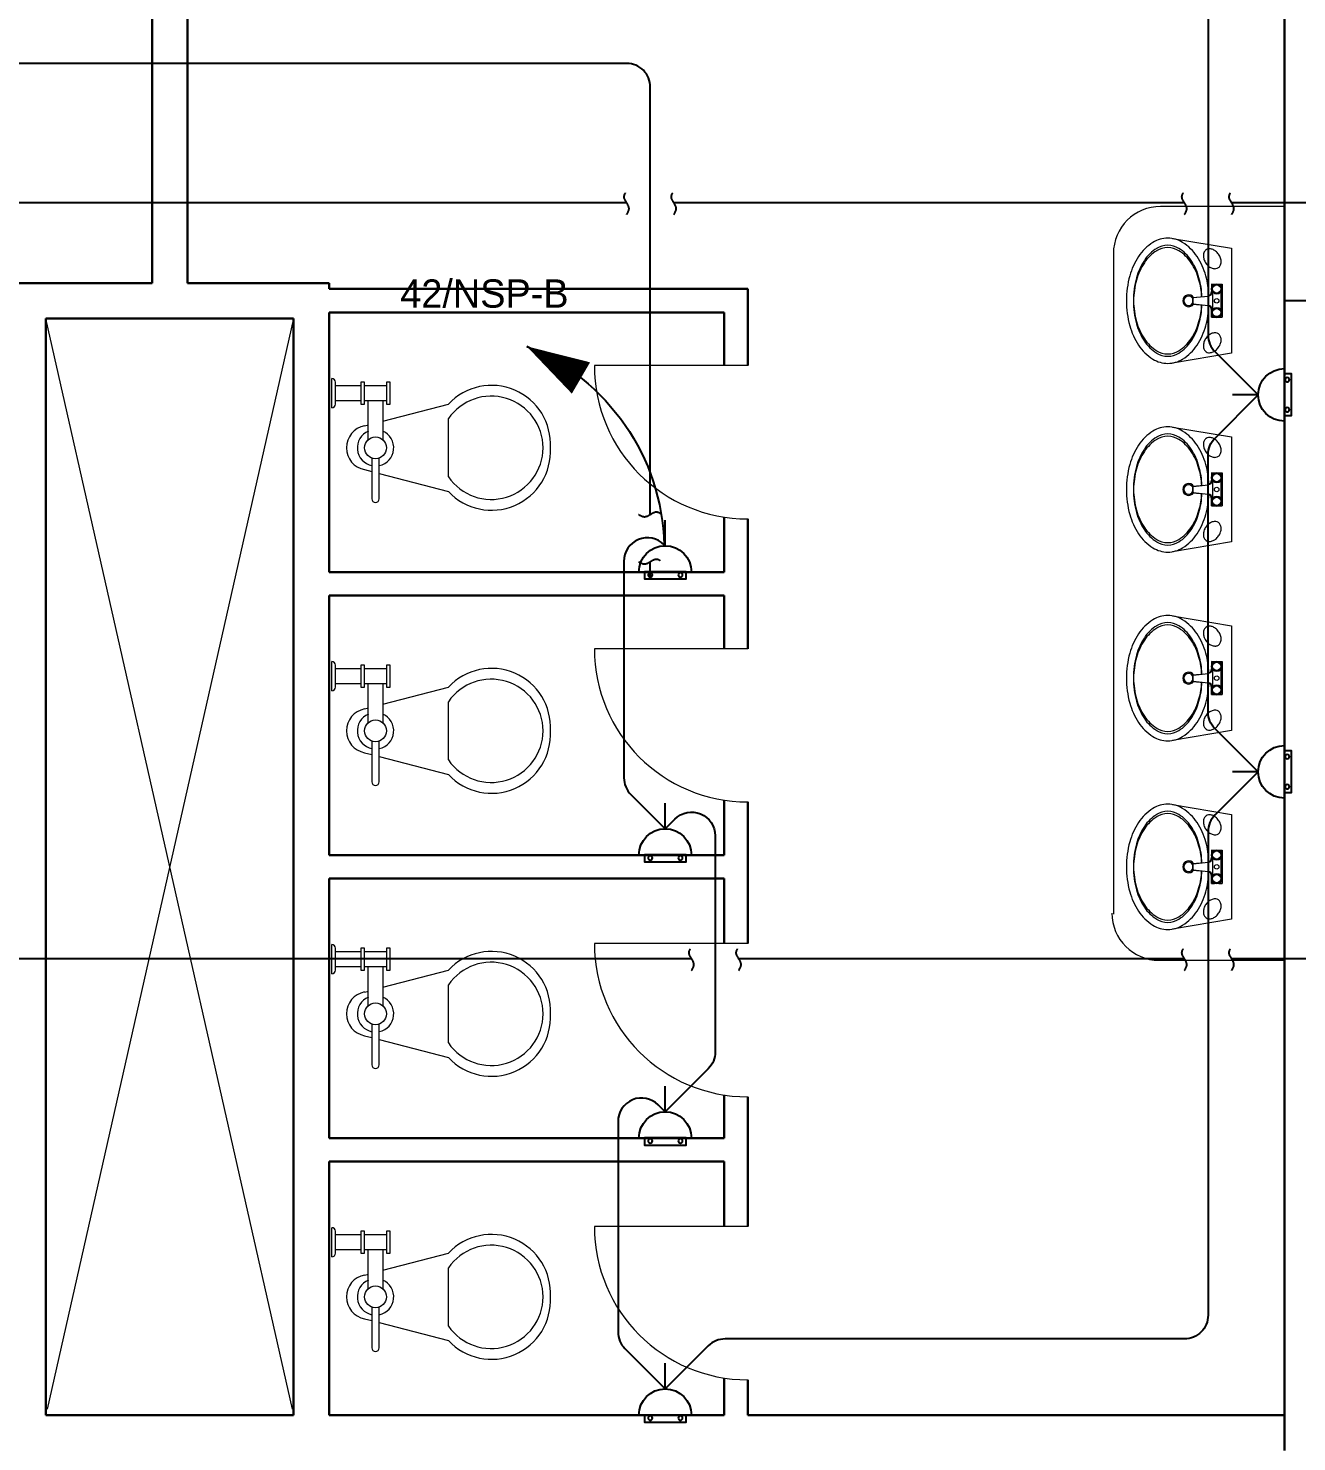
# Model space of a CAD drawing. Extents: x -1451 to 148, y -12854 to 856.
# Drawn here: x 79.2 to 84.58, y 367.76 to 373.76 of the extents above; entities that cross this region are included whole.
import ezdxf
from ezdxf.enums import TextEntityAlignment as Align

# ---------------------------------------------------------------- set-up
doc = ezdxf.new("R2010")
doc.units = 0
doc.header["$LTSCALE"] = 0.15
doc.linetypes.add('HIDDEN', pattern=[0.375, 0.25, -0.125])
doc.layers.get('0').update_dxf_attribs({"color": 252})
for name, color, linetype in [('0 BDH', 252, 'Continuous'), ('0 NORMAL WIRING', 252, 'Continuous'), ('0 sockets', 252, 'Continuous'), ('0 WIRING 3', 4, 'Continuous'), ('AUTOINCR', 7, 'Continuous'), ('E-SOCK', 2, 'Continuous'), ('TEXT', 3, 'Continuous'), ('WIRING', 4, 'Continuous')]:
    doc.layers.add(name, color=color, linetype=linetype)
for name, color, linetype, lineweight in [('anal', 252, 'Continuous', 20), ('DOOR', 252, 'Continuous', 20), ('FIXT', 252, 'Continuous', 9), ('sofa', 252, 'Continuous', 9), ('wall', 252, 'Continuous', 30), ('WC', 252, 'Continuous', 9)]:
    doc.layers.add(name, color=color, linetype=linetype, lineweight=lineweight)

# ---------------------------------------------------------------- blocks, each defined once
blk = doc.blocks.new('ARCH')
at = {"layer": 'anal'}
for p, q in [((84.525, 373), (84, 373)), ((83.8, 372.8), (83.8, 370)), ((83.9938, 369.8036), (84.525, 369.8036))]:
    blk.add_line(p, q, dxfattribs=at)
for centre, start, end in [((84, 372.8), 90, 180), ((83.9938, 370.0036), 180, 270)]:
    blk.add_arc(centre, 0.2, start, end, dxfattribs=at)
at = {"layer": 'DOOR'}
for p, q in [((82.25, 372.325), (81.6, 372.325)), ((82.25, 371.125), (81.6, 371.125)), ((82.25, 369.875), (81.6, 369.875)), ((82.25, 368.675), (81.6, 368.675))]:
    blk.add_line(p, q, dxfattribs=at)
for centre in [(82.25, 372.325), (82.25, 371.125), (82.25, 369.875), (82.25, 368.675)]:
    blk.add_arc(centre, 0.65, 180, 270, dxfattribs=at)
at = {"layer": 'FIXT'}
for p, q in [((84.0499, 372.8639), (84.3, 372.8225)), ((84.3, 372.8225), (84.3, 372.3775)), ((84.2155, 372.67), (84.2155, 372.6391)), ((84.2155, 372.67), (84.2288, 372.67)), ((84.22, 372.669), (84.2155, 372.67)), ((84.22, 372.669), (84.2269, 372.669)), ((84.22, 372.669), (84.22, 372.6626)), ((84.2472, 372.67), (84.2605, 372.67)), ((84.2491, 372.669), (84.256, 372.669)), ((84.256, 372.669), (84.2605, 372.67)), ((84.256, 372.669), (84.256, 372.6626)), ((84.2605, 372.67), (84.2605, 372.53)), ((84.1365, 372.614), (84.184, 372.6181)), ((84.1379, 372.6132), (84.1365, 372.614)), ((84.1379, 372.5867), (84.1365, 372.586)), ((84.1365, 372.586), (84.184, 372.5819)), ((84.1379, 372.6132), (84.2021, 372.62)), ((84.1379, 372.5867), (84.2021, 372.58)), ((84.22, 372.6374), (84.22, 372.5626)), ((84.256, 372.6374), (84.256, 372.5626)), ((84.2155, 372.53), (84.2155, 372.5609)), ((84.22, 372.531), (84.2155, 372.53)), ((84.2155, 372.53), (84.2288, 372.53)), ((84.22, 372.531), (84.22, 372.5374)), ((84.22, 372.531), (84.2269, 372.531)), ((84.2472, 372.53), (84.2605, 372.53)), ((84.2491, 372.531), (84.256, 372.531)), ((84.256, 372.531), (84.256, 372.5374)), ((84.256, 372.531), (84.2605, 372.53)), ((84.3, 372.3775), (84.0499, 372.3361)), ((84.0499, 372.0639), (84.3, 372.0225)), ((84.3, 372.0225), (84.3, 371.5775)), ((84.2155, 371.87), (84.2155, 371.8391)), ((84.2155, 371.87), (84.2288, 371.87)), ((84.22, 371.869), (84.2155, 371.87)), ((84.22, 371.869), (84.2269, 371.869)), ((84.22, 371.869), (84.22, 371.8626)), ((84.2472, 371.87), (84.2605, 371.87)), ((84.2491, 371.869), (84.256, 371.869)), ((84.256, 371.869), (84.2605, 371.87)), ((84.256, 371.869), (84.256, 371.8626)), ((84.2605, 371.87), (84.2605, 371.73)), ((84.1365, 371.814), (84.184, 371.8181)), ((84.1379, 371.8132), (84.1365, 371.814)), ((84.1379, 371.8132), (84.2021, 371.82)), ((84.22, 371.8374), (84.22, 371.7626)), ((84.256, 371.8374), (84.256, 371.7626)), ((84.1379, 371.7867), (84.1365, 371.786)), ((84.1365, 371.786), (84.184, 371.7819)), ((84.1379, 371.7867), (84.2021, 371.78)), ((84.2155, 371.73), (84.2155, 371.7609)), ((84.22, 371.731), (84.2155, 371.73)), ((84.2155, 371.73), (84.2288, 371.73)), ((84.22, 371.731), (84.22, 371.7374)), ((84.22, 371.731), (84.2269, 371.731)), ((84.2472, 371.73), (84.2605, 371.73)), ((84.2491, 371.731), (84.256, 371.731)), ((84.256, 371.731), (84.256, 371.7374)), ((84.256, 371.731), (84.2605, 371.73)), ((84.3, 371.5775), (84.0499, 371.5361)), ((84.0499, 371.2639), (84.3, 371.2225)), ((84.3, 371.2225), (84.3, 370.7775)), ((84.2155, 371.07), (84.2155, 371.0391)), ((84.2155, 371.07), (84.2288, 371.07)), ((84.22, 371.069), (84.2155, 371.07)), ((84.22, 371.069), (84.2269, 371.069)), ((84.22, 371.069), (84.22, 371.0626)), ((84.22, 371.0374), (84.22, 370.9626)), ((84.2472, 371.07), (84.2605, 371.07)), ((84.2491, 371.069), (84.256, 371.069)), ((84.256, 371.069), (84.2605, 371.07)), ((84.256, 371.069), (84.256, 371.0626)), ((84.256, 371.0374), (84.256, 370.9626)), ((84.2605, 371.07), (84.2605, 370.93)), ((84.1365, 371.014), (84.184, 371.0181)), ((84.1379, 371.0132), (84.1365, 371.014)), ((84.1379, 370.9867), (84.1365, 370.986)), ((84.1365, 370.986), (84.184, 370.9819)), ((84.1379, 371.0132), (84.2021, 371.02)), ((84.1379, 370.9867), (84.2021, 370.98)), ((84.2155, 370.93), (84.2155, 370.9609)), ((84.22, 370.931), (84.2155, 370.93)), ((84.2155, 370.93), (84.2288, 370.93)), ((84.22, 370.931), (84.22, 370.9374)), ((84.22, 370.931), (84.2269, 370.931)), ((84.2472, 370.93), (84.2605, 370.93)), ((84.2491, 370.931), (84.256, 370.931)), ((84.256, 370.931), (84.256, 370.9374)), ((84.256, 370.931), (84.2605, 370.93)), ((84.3, 370.7775), (84.0499, 370.7361)), ((84.0499, 370.4639), (84.3, 370.4225)), ((84.3, 370.4225), (84.3, 369.9775)), ((84.2155, 370.27), (84.2155, 370.2391)), ((84.2155, 370.27), (84.2288, 370.27)), ((84.22, 370.269), (84.2155, 370.27)), ((84.22, 370.269), (84.2269, 370.269)), ((84.22, 370.269), (84.22, 370.2626)), ((84.2472, 370.27), (84.2605, 370.27)), ((84.2491, 370.269), (84.256, 370.269)), ((84.256, 370.269), (84.2605, 370.27)), ((84.256, 370.269), (84.256, 370.2626)), ((84.2605, 370.27), (84.2605, 370.13)), ((84.1365, 370.214), (84.184, 370.2181)), ((84.1379, 370.2132), (84.1365, 370.214)), ((84.1379, 370.1867), (84.1365, 370.186)), ((84.1365, 370.186), (84.184, 370.1819)), ((84.1379, 370.2132), (84.2021, 370.22)), ((84.1379, 370.1867), (84.2021, 370.18)), ((84.22, 370.2374), (84.22, 370.1626)), ((84.256, 370.2374), (84.256, 370.1626)), ((84.2155, 370.13), (84.2155, 370.1609)), ((84.22, 370.131), (84.2155, 370.13)), ((84.2155, 370.13), (84.2288, 370.13)), ((84.22, 370.131), (84.22, 370.1374)), ((84.22, 370.131), (84.2269, 370.131)), ((84.2472, 370.13), (84.2605, 370.13)), ((84.2491, 370.131), (84.256, 370.131)), ((84.256, 370.131), (84.256, 370.1374)), ((84.256, 370.131), (84.2605, 370.13)), ((84.3, 369.9775), (84.0499, 369.9361))]:
    blk.add_line(p, q, dxfattribs=at)
for centre, radius in [((84.238, 372.65), 0.022), ((84.238, 372.65), 0.0173), ((84.238, 372.6), 0.0095), ((84.238, 372.55), 0.022), ((84.238, 372.55), 0.0173), ((84.238, 371.85), 0.022), ((84.238, 371.85), 0.0173), ((84.238, 371.8), 0.0095), ((84.238, 371.75), 0.022), ((84.238, 371.75), 0.0173), ((84.238, 371.05), 0.022), ((84.238, 371.05), 0.0173), ((84.238, 370.95), 0.022), ((84.238, 370.95), 0.0173), ((84.238, 371), 0.0095), ((84.238, 370.25), 0.022), ((84.238, 370.25), 0.0173), ((84.238, 370.2), 0.0095), ((84.238, 370.15), 0.022), ((84.238, 370.15), 0.0173)]:
    blk.add_circle(centre, radius, dxfattribs=at)
for centre, radius, start, end in [((84.0746, 372.6766), 0.2016, 122.07252, 146.53462), ((84.0746, 372.6766), 0.1716, 122.07252, 146.53462), ((84.0305, 372.7469), 0.1186, 90, 122.07252), ((84.0305, 372.7469), 0.0886, 90, 122.07252), ((84.0305, 372.7369), 0.0886, 90, 122.07252), ((84.0305, 372.7469), 0.1186, 57.92748, 90), ((84.0305, 372.7469), 0.0886, 57.92748, 90), ((84.0305, 372.7369), 0.0886, 57.92748, 90), ((83.9864, 372.6766), 0.1716, 33.46538, 57.92748), ((83.9864, 372.6766), 0.2016, 33.46538, 57.92748), ((84.2064, 372.7965), 0.0237, 95.92952, 125), ((84.2076, 372.7842), 0.036, 71.68972, 95.92952), ((84.1446, 372.6303), 0.2855, 146.53462, 164.68757), ((84.1446, 372.6303), 0.2555, 146.53462, 164.68757), ((84.1446, 372.6203), 0.2555, 146.53462, 164.68757), ((84.0746, 372.6666), 0.1716, 122.07252, 146.53462), ((83.9864, 372.6666), 0.1716, 33.46538, 57.92748), ((83.9164, 372.6303), 0.2555, 15.31243, 33.46538), ((83.9164, 372.6203), 0.2555, 15.31243, 33.46538), ((83.9164, 372.6303), 0.2855, 15.31243, 33.46538), ((84.2174, 372.7911), 0.036, 154.07048, 178.31028), ((84.2292, 372.7908), 0.0477, 178.31028, 197.84822), ((84.2439, 372.7955), 0.0632, 197.84822, 215), ((84.2064, 372.7965), 0.0237, 125, 154.07048), ((84.2439, 372.7955), 0.0632, 215, 232.15178), ((84.2039, 372.7731), 0.0477, 52.15178, 71.68972), ((84.1944, 372.7608), 0.0632, 35, 52.15178), ((84.1944, 372.7608), 0.0632, 17.84822, 35), ((84.2209, 372.7653), 0.036, 334.07048, 358.31028), ((84.2092, 372.7656), 0.0477, 358.31028, 17.84822), ((84.2553, 372.6), 0.4003, 164.68757, 180), ((83.8057, 372.6), 0.4003, 3.1171, 15.31243), ((84.2344, 372.7832), 0.0477, 232.15178, 251.68972), ((84.2307, 372.7721), 0.036, 251.68972, 275.92952), ((84.232, 372.7599), 0.0237, 275.92952, 305), ((84.232, 372.7599), 0.0237, 305, 334.07048), ((84.2553, 372.6), 0.3703, 164.68757, 180), ((84.2553, 372.59), 0.3703, 164.68757, 178.45237), ((83.8057, 372.6), 0.3703, 2.68673, 15.31243), ((83.8057, 372.59), 0.3703, 4.22904, 15.31243), ((84.2093, 372.65), 0.0115, 315.8561, 44.1439), ((84.238, 372.6787), 0.0115, 225.8561, 314.1439), ((84.2667, 372.65), 0.0115, 135.8561, 224.1439), ((84.2553, 372.6), 0.4003, 180, 195.31243), ((84.2553, 372.6), 0.3703, 180, 195.31243), ((84.2553, 372.61), 0.3703, 181.54763, 195.31243), ((84.119, 372.6), 0.025, 31.88267, 328.11733), ((84.119, 372.6), 0.02, 90, 270), ((84.119, 372.6), 0.02, 31.49929, 90), ((84.119, 372.6), 0.02, 270, 328.50071), ((84.2345, 372.6), 0.099, 171.872, 188.128), ((84.2348, 372.6), 0.0978, 172.2121, 187.7879), ((83.8057, 372.61), 0.3703, 344.68757, 355.77096), ((83.8057, 372.6), 0.3703, 344.68757, 357.31327), ((84.1955, 372.6391), 0.02, 285.06132, 0), ((84.1955, 372.5609), 0.02, 0, 74.93868), ((84.2, 372.6399), 0.02, 275.97774, 353.34733), ((84.2, 372.5601), 0.02, 6.65267, 84.02226), ((84.238, 372.6213), 0.0115, 45.8561, 134.1439), ((83.8057, 372.6), 0.4003, 344.68757, 356.8829), ((84.2093, 372.55), 0.0115, 315.8561, 44.1439), ((84.238, 372.5787), 0.0115, 225.8561, 314.1439), ((84.238, 372.5213), 0.0115, 45.8561, 134.1439), ((84.2667, 372.55), 0.0115, 135.8561, 224.1439), ((84.1446, 372.5697), 0.2855, 195.31243, 213.46538), ((84.1446, 372.5797), 0.2555, 195.31243, 213.46538), ((84.1446, 372.5697), 0.2555, 195.31243, 213.46538), ((83.9164, 372.5797), 0.2555, 326.53462, 344.68757), ((83.9164, 372.5697), 0.2555, 326.53462, 344.68757), ((83.9164, 372.5697), 0.2855, 326.53462, 344.68757), ((84.2344, 372.4168), 0.0477, 108.31028, 127.84822), ((84.2307, 372.4279), 0.036, 84.07048, 108.31028), ((84.232, 372.4401), 0.0237, 55, 84.07048), ((84.0746, 372.5234), 0.2016, 213.46538, 237.92748), ((84.0746, 372.5334), 0.1716, 213.46538, 237.92748), ((84.0746, 372.5234), 0.1716, 213.46538, 237.92748), ((83.9864, 372.5334), 0.1716, 302.07252, 326.53462), ((83.9864, 372.5234), 0.1716, 302.07252, 326.53462), ((83.9864, 372.5234), 0.2016, 302.07252, 326.53462), ((84.2292, 372.4092), 0.0477, 162.15178, 181.68972), ((84.2174, 372.4089), 0.036, 181.68972, 205.92952), ((84.2439, 372.4045), 0.0632, 145, 162.15178), ((84.2439, 372.4045), 0.0632, 127.84822, 145), ((84.1944, 372.4392), 0.0632, 307.84822, 325), ((84.232, 372.4401), 0.0237, 25.92952, 55), ((84.1944, 372.4392), 0.0632, 325, 342.15178), ((84.2209, 372.4347), 0.036, 1.68972, 25.92952), ((84.2092, 372.4344), 0.0477, 342.15178, 1.68972), ((84.0305, 372.4531), 0.1186, 237.92748, 270), ((84.0305, 372.4631), 0.0886, 237.92748, 270), ((84.0305, 372.4531), 0.0886, 237.92748, 270), ((84.0305, 372.4631), 0.0886, 270, 302.07252), ((84.0305, 372.4531), 0.0886, 270, 302.07252), ((84.0305, 372.4531), 0.1186, 270, 302.07252), ((84.2064, 372.4035), 0.0237, 205.92952, 235), ((84.2064, 372.4035), 0.0237, 235, 264.07048), ((84.2076, 372.4158), 0.036, 264.07048, 288.31028), ((84.2039, 372.4269), 0.0477, 288.31028, 307.84822), ((84.0746, 371.8766), 0.2016, 122.07252, 146.53462), ((84.0305, 371.9469), 0.1186, 90, 122.07252), ((84.0305, 371.9469), 0.1186, 57.92748, 90), ((83.9864, 371.8766), 0.2016, 33.46538, 57.92748), ((84.1446, 371.8303), 0.2855, 146.53462, 164.68757), ((84.0746, 371.8766), 0.1716, 122.07252, 146.53462), ((84.0746, 371.8666), 0.1716, 122.07252, 146.53462), ((84.0305, 371.9469), 0.0886, 90, 122.07252), ((84.0305, 371.9369), 0.0886, 90, 122.07252), ((84.0305, 371.9469), 0.0886, 57.92748, 90), ((84.0305, 371.9369), 0.0886, 57.92748, 90), ((83.9864, 371.8766), 0.1716, 33.46538, 57.92748), ((83.9864, 371.8666), 0.1716, 33.46538, 57.92748), ((83.9164, 371.8303), 0.2855, 15.31243, 33.46538), ((84.2174, 371.9911), 0.036, 154.07048, 178.31028), ((84.2292, 371.9908), 0.0477, 178.31028, 197.84822), ((84.2064, 371.9965), 0.0237, 125, 154.07048), ((84.2064, 371.9965), 0.0237, 95.92952, 125), ((84.2076, 371.9842), 0.036, 71.68972, 95.92952), ((84.2039, 371.9731), 0.0477, 52.15178, 71.68972), ((84.1944, 371.9608), 0.0632, 35, 52.15178), ((84.1944, 371.9608), 0.0632, 17.84822, 35), ((84.2092, 371.9656), 0.0477, 358.31028, 17.84822), ((84.1446, 371.8303), 0.2555, 146.53462, 164.68757), ((84.1446, 371.8203), 0.2555, 146.53462, 164.68757), ((83.9164, 371.8303), 0.2555, 15.31243, 33.46538), ((83.9164, 371.8203), 0.2555, 15.31243, 33.46538), ((84.2439, 371.9955), 0.0632, 197.84822, 215), ((84.2439, 371.9955), 0.0632, 215, 232.15178), ((84.2344, 371.9832), 0.0477, 232.15178, 251.68972), ((84.2307, 371.9721), 0.036, 251.68972, 275.92952), ((84.232, 371.9599), 0.0237, 275.92952, 305), ((84.232, 371.9599), 0.0237, 305, 334.07048), ((84.2209, 371.9653), 0.036, 334.07048, 358.31028), ((84.2553, 371.8), 0.4003, 164.68757, 180), ((84.2553, 371.8), 0.3703, 164.68757, 180), ((84.2553, 371.79), 0.3703, 164.68757, 178.45237), ((83.8057, 371.8), 0.3703, 2.68673, 15.31243), ((83.8057, 371.79), 0.3703, 4.22904, 15.31243), ((83.8057, 371.8), 0.4003, 3.1171, 15.31243), ((84.238, 371.8787), 0.0115, 225.8561, 314.1439), ((84.119, 371.8), 0.025, 31.88267, 328.11733), ((84.119, 371.8), 0.02, 90, 270), ((84.119, 371.8), 0.02, 31.49929, 90), ((84.2345, 371.8), 0.099, 171.872, 188.128), ((84.2348, 371.8), 0.0978, 172.2121, 187.7879), ((84.1955, 371.8391), 0.02, 285.06132, 0), ((84.2, 371.8399), 0.02, 275.97774, 353.34733), ((84.2093, 371.85), 0.0115, 315.8561, 44.1439), ((84.238, 371.8213), 0.0115, 45.8561, 134.1439), ((84.2667, 371.85), 0.0115, 135.8561, 224.1439), ((84.2553, 371.8), 0.4003, 180, 195.31243), ((84.2553, 371.8), 0.3703, 180, 195.31243), ((84.2553, 371.81), 0.3703, 181.54763, 195.31243), ((84.119, 371.8), 0.02, 270, 328.50071), ((83.8057, 371.81), 0.3703, 344.68757, 355.77096), ((83.8057, 371.8), 0.3703, 344.68757, 357.31327), ((83.8057, 371.8), 0.4003, 344.68757, 356.8829), ((84.1955, 371.7609), 0.02, 0, 74.93868), ((84.2, 371.7601), 0.02, 6.65267, 84.02226), ((84.2093, 371.75), 0.0115, 315.8561, 44.1439), ((84.238, 371.7787), 0.0115, 225.8561, 314.1439), ((84.2667, 371.75), 0.0115, 135.8561, 224.1439), ((84.1446, 371.7697), 0.2855, 195.31243, 213.46538), ((84.1446, 371.7797), 0.2555, 195.31243, 213.46538), ((84.1446, 371.7697), 0.2555, 195.31243, 213.46538), ((83.9164, 371.7797), 0.2555, 326.53462, 344.68757), ((83.9164, 371.7697), 0.2555, 326.53462, 344.68757), ((83.9164, 371.7697), 0.2855, 326.53462, 344.68757), ((84.238, 371.7213), 0.0115, 45.8561, 134.1439), ((84.0746, 371.7334), 0.1716, 213.46538, 237.92748), ((84.0746, 371.7234), 0.1716, 213.46538, 237.92748), ((83.9864, 371.7334), 0.1716, 302.07252, 326.53462), ((83.9864, 371.7234), 0.1716, 302.07252, 326.53462), ((84.2292, 371.6092), 0.0477, 162.15178, 181.68972), ((84.2439, 371.6045), 0.0632, 145, 162.15178), ((84.2439, 371.6045), 0.0632, 127.84822, 145), ((84.2344, 371.6168), 0.0477, 108.31028, 127.84822), ((84.2307, 371.6279), 0.036, 84.07048, 108.31028), ((84.232, 371.6401), 0.0237, 55, 84.07048), ((84.232, 371.6401), 0.0237, 25.92952, 55), ((84.2209, 371.6347), 0.036, 1.68972, 25.92952), ((84.2092, 371.6344), 0.0477, 342.15178, 1.68972), ((84.0746, 371.7234), 0.2016, 213.46538, 237.92748), ((84.0305, 371.6631), 0.0886, 237.92748, 270), ((84.0305, 371.6531), 0.0886, 237.92748, 270), ((84.0305, 371.6631), 0.0886, 270, 302.07252), ((84.0305, 371.6531), 0.0886, 270, 302.07252), ((83.9864, 371.7234), 0.2016, 302.07252, 326.53462), ((84.2174, 371.6089), 0.036, 181.68972, 205.92952), ((84.2064, 371.6035), 0.0237, 205.92952, 235), ((84.2064, 371.6035), 0.0237, 235, 264.07048), ((84.2076, 371.6158), 0.036, 264.07048, 288.31028), ((84.2039, 371.6269), 0.0477, 288.31028, 307.84822), ((84.1944, 371.6392), 0.0632, 307.84822, 325), ((84.1944, 371.6392), 0.0632, 325, 342.15178), ((84.0305, 371.6531), 0.1186, 237.92748, 270), ((84.0305, 371.6531), 0.1186, 270, 302.07252), ((84.0305, 371.1469), 0.1186, 90, 122.07252), ((84.0305, 371.1469), 0.1186, 57.92748, 90), ((84.0746, 371.0766), 0.2016, 122.07252, 146.53462), ((84.0746, 371.0766), 0.1716, 122.07252, 146.53462), ((84.0746, 371.0666), 0.1716, 122.07252, 146.53462), ((84.0305, 371.1469), 0.0886, 90, 122.07252), ((84.0305, 371.1369), 0.0886, 90, 122.07252), ((84.0305, 371.1469), 0.0886, 57.92748, 90), ((84.0305, 371.1369), 0.0886, 57.92748, 90), ((83.9864, 371.0766), 0.1716, 33.46538, 57.92748), ((83.9864, 371.0666), 0.1716, 33.46538, 57.92748), ((83.9864, 371.0766), 0.2016, 33.46538, 57.92748), ((84.2174, 371.1911), 0.036, 154.07048, 178.31028), ((84.2064, 371.1965), 0.0237, 125, 154.07048), ((84.2064, 371.1965), 0.0237, 95.92952, 125), ((84.2076, 371.1842), 0.036, 71.68972, 95.92952), ((84.2039, 371.1731), 0.0477, 52.15178, 71.68972), ((84.1944, 371.1608), 0.0632, 35, 52.15178), ((84.1446, 371.0303), 0.2855, 146.53462, 164.68757), ((84.1446, 371.0303), 0.2555, 146.53462, 164.68757), ((84.1446, 371.0203), 0.2555, 146.53462, 164.68757), ((83.9164, 371.0303), 0.2555, 15.31243, 33.46538), ((83.9164, 371.0203), 0.2555, 15.31243, 33.46538), ((83.9164, 371.0303), 0.2855, 15.31243, 33.46538), ((84.2292, 371.1908), 0.0477, 178.31028, 197.84822), ((84.2439, 371.1955), 0.0632, 197.84822, 215), ((84.2439, 371.1955), 0.0632, 215, 232.15178), ((84.2344, 371.1832), 0.0477, 232.15178, 251.68972), ((84.232, 371.1599), 0.0237, 305, 334.07048), ((84.1944, 371.1608), 0.0632, 17.84822, 35), ((84.2209, 371.1653), 0.036, 334.07048, 358.31028), ((84.2092, 371.1656), 0.0477, 358.31028, 17.84822), ((84.2553, 371), 0.4003, 164.68757, 180), ((84.2553, 371), 0.3703, 164.68757, 180), ((84.2553, 370.99), 0.3703, 164.68757, 178.45237), ((83.8057, 371), 0.3703, 2.68673, 15.31243), ((83.8057, 370.99), 0.3703, 4.22904, 15.31243), ((83.8057, 371), 0.4003, 3.1171, 15.31243), ((84.2307, 371.1721), 0.036, 251.68972, 275.92952), ((84.232, 371.1599), 0.0237, 275.92952, 305), ((84.119, 371), 0.025, 31.88267, 328.11733), ((84.1955, 371.0391), 0.02, 285.06132, 0), ((84.2, 371.0399), 0.02, 275.97774, 353.34733), ((84.2093, 371.05), 0.0115, 315.8561, 44.1439), ((84.238, 371.0787), 0.0115, 225.8561, 314.1439), ((84.238, 371.0213), 0.0115, 45.8561, 134.1439), ((84.2667, 371.05), 0.0115, 135.8561, 224.1439), ((84.2553, 371), 0.4003, 180, 195.31243), ((84.2553, 371), 0.3703, 180, 195.31243), ((84.2553, 371.01), 0.3703, 181.54763, 195.31243), ((84.119, 371), 0.02, 90, 270), ((84.119, 371), 0.02, 31.49929, 90), ((84.119, 371), 0.02, 270, 328.50071), ((84.2345, 371), 0.099, 171.872, 188.128), ((84.2348, 371), 0.0978, 172.2121, 187.7879), ((83.8057, 371.01), 0.3703, 344.68757, 355.77096), ((83.8057, 371), 0.3703, 344.68757, 357.31327), ((83.8057, 371), 0.4003, 344.68757, 356.8829), ((84.1955, 370.9609), 0.02, 0, 74.93868), ((84.2, 370.9601), 0.02, 6.65267, 84.02226), ((84.238, 370.9787), 0.0115, 225.8561, 314.1439), ((84.1446, 370.9797), 0.2555, 195.31243, 213.46538), ((84.1446, 370.9697), 0.2555, 195.31243, 213.46538), ((83.9164, 370.9797), 0.2555, 326.53462, 344.68757), ((83.9164, 370.9697), 0.2555, 326.53462, 344.68757), ((84.2093, 370.95), 0.0115, 315.8561, 44.1439), ((84.238, 370.9213), 0.0115, 45.8561, 134.1439), ((84.2667, 370.95), 0.0115, 135.8561, 224.1439), ((84.1446, 370.9697), 0.2855, 195.31243, 213.46538), ((83.9164, 370.9697), 0.2855, 326.53462, 344.68757), ((84.2439, 370.8045), 0.0632, 127.84822, 145), ((84.2344, 370.8168), 0.0477, 108.31028, 127.84822), ((84.2307, 370.8279), 0.036, 84.07048, 108.31028), ((84.232, 370.8401), 0.0237, 55, 84.07048), ((84.232, 370.8401), 0.0237, 25.92952, 55), ((84.2209, 370.8347), 0.036, 1.68972, 25.92952), ((84.0746, 370.9234), 0.2016, 213.46538, 237.92748), ((84.0746, 370.9334), 0.1716, 213.46538, 237.92748), ((84.0746, 370.9234), 0.1716, 213.46538, 237.92748), ((84.0305, 370.8631), 0.0886, 237.92748, 270), ((84.0305, 370.8631), 0.0886, 270, 302.07252), ((83.9864, 370.9334), 0.1716, 302.07252, 326.53462), ((83.9864, 370.9234), 0.1716, 302.07252, 326.53462), ((83.9864, 370.9234), 0.2016, 302.07252, 326.53462), ((84.2292, 370.8092), 0.0477, 162.15178, 181.68972), ((84.2174, 370.8089), 0.036, 181.68972, 205.92952), ((84.2439, 370.8045), 0.0632, 145, 162.15178), ((84.2064, 370.8035), 0.0237, 205.92952, 235), ((84.2064, 370.8035), 0.0237, 235, 264.07048), ((84.2076, 370.8158), 0.036, 264.07048, 288.31028), ((84.2039, 370.8269), 0.0477, 288.31028, 307.84822), ((84.1944, 370.8392), 0.0632, 307.84822, 325), ((84.1944, 370.8392), 0.0632, 325, 342.15178), ((84.2092, 370.8344), 0.0477, 342.15178, 1.68972), ((84.0305, 370.8531), 0.1186, 237.92748, 270), ((84.0305, 370.8531), 0.0886, 237.92748, 270), ((84.0305, 370.8531), 0.0886, 270, 302.07252), ((84.0305, 370.8531), 0.1186, 270, 302.07252), ((84.0746, 370.2766), 0.2016, 122.07252, 146.53462), ((84.0305, 370.3469), 0.1186, 90, 122.07252), ((84.0305, 370.3469), 0.0886, 90, 122.07252), ((84.0305, 370.3369), 0.0886, 90, 122.07252), ((84.0305, 370.3469), 0.1186, 57.92748, 90), ((84.0305, 370.3469), 0.0886, 57.92748, 90), ((84.0305, 370.3369), 0.0886, 57.92748, 90), ((83.9864, 370.2766), 0.2016, 33.46538, 57.92748), ((84.1446, 370.2303), 0.2855, 146.53462, 164.68757), ((84.1446, 370.2303), 0.2555, 146.53462, 164.68757), ((84.0746, 370.2766), 0.1716, 122.07252, 146.53462), ((84.0746, 370.2666), 0.1716, 122.07252, 146.53462), ((83.9864, 370.2766), 0.1716, 33.46538, 57.92748), ((83.9864, 370.2666), 0.1716, 33.46538, 57.92748), ((83.9164, 370.2303), 0.2555, 15.31243, 33.46538), ((83.9164, 370.2303), 0.2855, 15.31243, 33.46538), ((84.2174, 370.3911), 0.036, 154.07048, 178.31028), ((84.2292, 370.3908), 0.0477, 178.31028, 197.84822), ((84.2439, 370.3955), 0.0632, 197.84822, 215), ((84.2064, 370.3965), 0.0237, 125, 154.07048), ((84.2064, 370.3965), 0.0237, 95.92952, 125), ((84.2076, 370.3842), 0.036, 71.68972, 95.92952), ((84.2039, 370.3731), 0.0477, 52.15178, 71.68972), ((84.1944, 370.3608), 0.0632, 35, 52.15178), ((84.1944, 370.3608), 0.0632, 17.84822, 35), ((84.2209, 370.3653), 0.036, 334.07048, 358.31028), ((84.2092, 370.3656), 0.0477, 358.31028, 17.84822), ((84.2553, 370.2), 0.4003, 164.68757, 180), ((84.1446, 370.2203), 0.2555, 146.53462, 164.68757), ((83.9164, 370.2203), 0.2555, 15.31243, 33.46538), ((83.8057, 370.2), 0.4003, 3.1171, 15.31243), ((84.2439, 370.3955), 0.0632, 215, 232.15178), ((84.2344, 370.3832), 0.0477, 232.15178, 251.68972), ((84.2307, 370.3721), 0.036, 251.68972, 275.92952), ((84.232, 370.3599), 0.0237, 275.92952, 305), ((84.232, 370.3599), 0.0237, 305, 334.07048), ((84.2553, 370.2), 0.3703, 164.68757, 180), ((84.2553, 370.19), 0.3703, 164.68757, 178.45237), ((83.8057, 370.2), 0.3703, 2.68673, 15.31243), ((83.8057, 370.19), 0.3703, 4.22904, 15.31243), ((84.2093, 370.25), 0.0115, 315.8561, 44.1439), ((84.238, 370.2787), 0.0115, 225.8561, 314.1439), ((84.2667, 370.25), 0.0115, 135.8561, 224.1439), ((84.2553, 370.2), 0.4003, 180, 195.31243), ((84.2553, 370.2), 0.3703, 180, 195.31243), ((84.2553, 370.21), 0.3703, 181.54763, 195.31243), ((84.119, 370.2), 0.025, 31.88267, 328.11733), ((84.119, 370.2), 0.02, 90, 270), ((84.119, 370.2), 0.02, 31.49929, 90), ((84.119, 370.2), 0.02, 270, 328.50071), ((84.2345, 370.2), 0.099, 171.872, 188.128), ((84.2348, 370.2), 0.0978, 172.2121, 187.7879), ((83.8057, 370.21), 0.3703, 344.68757, 355.77096), ((83.8057, 370.2), 0.3703, 344.68757, 357.31327), ((84.1955, 370.2391), 0.02, 285.06132, 0), ((84.2, 370.2399), 0.02, 275.97774, 353.34733), ((84.238, 370.2213), 0.0115, 45.8561, 134.1439), ((83.8057, 370.2), 0.4003, 344.68757, 356.8829), ((84.1955, 370.1609), 0.02, 0, 74.93868), ((84.2, 370.1601), 0.02, 6.65267, 84.02226), ((84.2093, 370.15), 0.0115, 315.8561, 44.1439), ((84.238, 370.1787), 0.0115, 225.8561, 314.1439), ((84.238, 370.1213), 0.0115, 45.8561, 134.1439), ((84.2667, 370.15), 0.0115, 135.8561, 224.1439), ((84.1446, 370.1697), 0.2855, 195.31243, 213.46538), ((84.1446, 370.1797), 0.2555, 195.31243, 213.46538), ((84.1446, 370.1697), 0.2555, 195.31243, 213.46538), ((83.9164, 370.1797), 0.2555, 326.53462, 344.68757), ((83.9164, 370.1697), 0.2555, 326.53462, 344.68757), ((83.9164, 370.1697), 0.2855, 326.53462, 344.68757), ((84.2307, 370.0279), 0.036, 84.07048, 108.31028), ((84.232, 370.0401), 0.0237, 55, 84.07048), ((84.0746, 370.1234), 0.2016, 213.46538, 237.92748), ((84.0746, 370.1334), 0.1716, 213.46538, 237.92748), ((84.0746, 370.1234), 0.1716, 213.46538, 237.92748), ((83.9864, 370.1334), 0.1716, 302.07252, 326.53462), ((83.9864, 370.1234), 0.1716, 302.07252, 326.53462), ((83.9864, 370.1234), 0.2016, 302.07252, 326.53462), ((84.2292, 370.0092), 0.0477, 162.15178, 181.68972), ((84.2174, 370.0089), 0.036, 181.68972, 205.92952), ((84.2439, 370.0045), 0.0632, 145, 162.15178), ((84.2439, 370.0045), 0.0632, 127.84822, 145), ((84.2344, 370.0168), 0.0477, 108.31028, 127.84822), ((84.1944, 370.0392), 0.0632, 307.84822, 325), ((84.232, 370.0401), 0.0237, 25.92952, 55), ((84.1944, 370.0392), 0.0632, 325, 342.15178), ((84.2209, 370.0347), 0.036, 1.68972, 25.92952), ((84.2092, 370.0344), 0.0477, 342.15178, 1.68972), ((84.0305, 370.0531), 0.1186, 237.92748, 270), ((84.0305, 370.0631), 0.0886, 237.92748, 270), ((84.0305, 370.0531), 0.0886, 237.92748, 270), ((84.0305, 370.0631), 0.0886, 270, 302.07252), ((84.0305, 370.0531), 0.0886, 270, 302.07252), ((84.0305, 370.0531), 0.1186, 270, 302.07252), ((84.2064, 370.0035), 0.0237, 205.92952, 235), ((84.2064, 370.0035), 0.0237, 235, 264.07048), ((84.2076, 370.0158), 0.036, 264.07048, 288.31028), ((84.2039, 370.0269), 0.0477, 288.31028, 307.84822)]:
    blk.add_arc(centre, radius, start, end, dxfattribs=at)
at = {"layer": 'sofa'}
for p, q in [((80.3194, 367.9), (79.275, 372.525)), ((80.325, 372.525), (79.2806, 367.9))]:
    blk.add_line(p, q, dxfattribs=at)
at = {"layer": 'wall'}
for p, q in [((79.725, 372.675), (79.725, 374.925)), ((79.875, 372.675), (79.875, 374.925)), ((84.525, 374.925), (84.525, 367.875)), ((84.525, 367.725), (84.525, 374.925)), ((79.725, 372.675), (79.125, 372.675)), ((79.875, 372.675), (80.475, 372.675)), ((80.475, 372.675), (80.475, 372.65)), ((80.475, 372.65), (82.25, 372.65)), ((82.25, 372.65), (82.25, 372.325)), ((79.8, 372.525), (79.275, 372.525)), ((79.275, 372.525), (79.275, 367.875)), ((79.8, 372.525), (80.325, 372.525)), ((80.325, 372.525), (80.325, 367.875)), ((80.475, 372.55), (80.475, 371.45)), ((80.475, 372.55), (82.15, 372.55)), ((82.15, 372.55), (82.15, 372.325)), ((82.15, 371.6827), (82.15, 371.45)), ((82.25, 371.675), (82.25, 371.125)), ((80.475, 371.45), (82.15, 371.45)), ((80.475, 371.35), (80.475, 370.25)), ((80.475, 371.35), (82.15, 371.35)), ((82.15, 371.35), (82.15, 371.125)), ((82.15, 370.4827), (82.15, 370.25)), ((82.25, 370.475), (82.25, 369.875)), ((80.475, 370.25), (82.15, 370.25)), ((80.475, 370.15), (82.15, 370.15)), ((80.475, 370.15), (80.475, 369.05)), ((82.15, 370.15), (82.15, 369.875)), ((82.15, 369.2327), (82.15, 369.05)), ((82.25, 369.225), (82.25, 368.675)), ((80.475, 369.05), (82.15, 369.05)), ((80.475, 368.95), (80.475, 367.875)), ((80.475, 368.95), (82.15, 368.95)), ((82.15, 368.95), (82.15, 368.675)), ((82.15, 368.0327), (82.15, 367.875)), ((82.25, 368.025), (82.25, 367.875)), ((80.325, 367.875), (79.275, 367.875)), ((79.275, 367.875), (80.325, 367.875)), ((82.15, 367.875), (80.475, 367.875)), ((80.475, 367.875), (82.15, 367.875)), ((84.525, 367.875), (82.25, 367.875)), ((82.25, 367.875), (84.525, 367.875))]:
    blk.add_line(p, q, dxfattribs=at)
at = {"layer": 'WC'}
for p, q in [((80.4868, 372.1465), (80.4868, 372.2701)), ((80.5022, 372.162), (80.5022, 372.2547)), ((80.6103, 372.2392), (80.5022, 372.2392)), ((80.6103, 372.2547), (80.6103, 372.162)), ((80.6258, 372.2547), (80.6103, 372.2547)), ((80.6258, 372.162), (80.6258, 372.2547)), ((80.7185, 372.2392), (80.6258, 372.2392)), ((80.7185, 372.2547), (80.7185, 372.162)), ((80.7339, 372.2547), (80.7185, 372.2547)), ((80.7339, 372.162), (80.7339, 372.2547)), ((80.5022, 372.1774), (80.6103, 372.1774)), ((80.6103, 372.162), (80.6258, 372.162)), ((80.6258, 372.1774), (80.7185, 372.1774)), ((80.6412, 372.0108), (80.6412, 372.1774)), ((80.7028, 372.0894), (80.981, 372.162)), ((80.703, 372.1774), (80.703, 372.0112)), ((80.7185, 372.162), (80.7339, 372.162)), ((80.981, 371.8531), (80.981, 372.1002)), ((80.6258, 372.0693), (80.6416, 372.0735)), ((80.6567, 371.9334), (80.6567, 371.7605)), ((80.6876, 371.7605), (80.6876, 371.9334)), ((80.6258, 371.884), (80.6569, 371.8759)), ((80.6878, 371.8678), (80.981, 371.7913)), ((80.4868, 370.9465), (80.4868, 371.0701)), ((80.5022, 370.962), (80.5022, 371.0547)), ((80.6103, 371.0392), (80.5022, 371.0392)), ((80.6103, 371.0547), (80.6103, 370.962)), ((80.6258, 371.0547), (80.6103, 371.0547)), ((80.6258, 370.962), (80.6258, 371.0547)), ((80.7185, 371.0392), (80.6258, 371.0392)), ((80.7185, 371.0547), (80.7185, 370.962)), ((80.7339, 371.0547), (80.7185, 371.0547)), ((80.7339, 370.962), (80.7339, 371.0547)), ((80.5022, 370.9774), (80.6103, 370.9774)), ((80.6103, 370.962), (80.6258, 370.962)), ((80.6258, 370.9774), (80.7185, 370.9774)), ((80.6412, 370.8108), (80.6412, 370.9774)), ((80.7028, 370.8894), (80.981, 370.962)), ((80.703, 370.9774), (80.703, 370.8112)), ((80.7185, 370.962), (80.7339, 370.962)), ((80.6258, 370.8693), (80.6416, 370.8735)), ((80.981, 370.6531), (80.981, 370.9002)), ((80.6567, 370.7334), (80.6567, 370.5605)), ((80.6876, 370.5605), (80.6876, 370.7334)), ((80.6258, 370.684), (80.6569, 370.6759)), ((80.6878, 370.6678), (80.981, 370.5913)), ((80.4868, 369.7465), (80.4868, 369.8701)), ((80.5022, 369.762), (80.5022, 369.8547)), ((80.6103, 369.8392), (80.5022, 369.8392)), ((80.6103, 369.8547), (80.6103, 369.762)), ((80.6258, 369.8547), (80.6103, 369.8547)), ((80.6258, 369.762), (80.6258, 369.8547)), ((80.7185, 369.8392), (80.6258, 369.8392)), ((80.7185, 369.8547), (80.7185, 369.762)), ((80.7339, 369.8547), (80.7185, 369.8547)), ((80.7339, 369.762), (80.7339, 369.8547)), ((80.5022, 369.7774), (80.6103, 369.7774)), ((80.6258, 369.7774), (80.7185, 369.7774)), ((80.6412, 369.6108), (80.6412, 369.7774)), ((80.703, 369.7774), (80.703, 369.6112)), ((80.6103, 369.762), (80.6258, 369.762)), ((80.7028, 369.6894), (80.981, 369.762)), ((80.7185, 369.762), (80.7339, 369.762)), ((80.6258, 369.6693), (80.6416, 369.6735)), ((80.981, 369.4531), (80.981, 369.7002)), ((80.6567, 369.5334), (80.6567, 369.3605)), ((80.6876, 369.3605), (80.6876, 369.5334)), ((80.6258, 369.484), (80.6569, 369.4759)), ((80.6878, 369.4678), (80.981, 369.3913)), ((80.4868, 368.5465), (80.4868, 368.6701)), ((80.5022, 368.562), (80.5022, 368.6547)), ((80.6103, 368.6392), (80.5022, 368.6392)), ((80.6103, 368.6547), (80.6103, 368.562)), ((80.6258, 368.6547), (80.6103, 368.6547)), ((80.6258, 368.562), (80.6258, 368.6547)), ((80.7185, 368.6392), (80.6258, 368.6392)), ((80.7185, 368.6547), (80.7185, 368.562)), ((80.7339, 368.6547), (80.7185, 368.6547)), ((80.7339, 368.562), (80.7339, 368.6547)), ((80.5022, 368.5774), (80.6103, 368.5774)), ((80.6258, 368.5774), (80.7185, 368.5774)), ((80.6412, 368.4108), (80.6412, 368.5774)), ((80.703, 368.5774), (80.703, 368.4112)), ((80.6103, 368.562), (80.6258, 368.562)), ((80.7028, 368.4894), (80.981, 368.562)), ((80.7185, 368.562), (80.7339, 368.562)), ((80.6258, 368.4693), (80.6416, 368.4735)), ((80.981, 368.2531), (80.981, 368.5002)), ((80.6567, 368.3334), (80.6567, 368.1605)), ((80.6876, 368.1605), (80.6876, 368.3334)), ((80.6258, 368.284), (80.6569, 368.2759)), ((80.6878, 368.2678), (80.981, 368.1913))]:
    blk.add_line(p, q, dxfattribs=at)
for centre in [(80.6721, 371.9767), (80.6721, 370.7767), (80.6721, 369.5767), (80.6721, 368.3767)]:
    blk.add_circle(centre, 0.0463, dxfattribs=at)
for centre, radius, start, end in [((80.4861, 372.254), 0.0161, 2.4084, 87.5916), ((81.1638, 371.9914), 0.25, 356.62, 136.98278), ((80.4861, 372.1627), 0.0161, 272.4084, 357.5916), ((81.1624, 371.9755), 0.2201, 0.3, 145.49457), ((80.6428, 371.9767), 0.0942, 100.38886, 259.6111), ((80.6721, 371.9767), 0.0772, 112.85047, 258.577), ((80.6721, 371.9767), 0.0772, 281.8763, 66.5863), ((81.1624, 371.9778), 0.2201, 214.5054, 359.7), ((81.1638, 371.9619), 0.25, 223.0172, 3.38), ((80.6721, 371.7605), 0.0154, 180, 0), ((80.4861, 371.054), 0.0161, 2.4084, 87.5916), ((81.1638, 370.7914), 0.25, 356.62, 136.98278), ((80.4861, 370.9627), 0.0161, 272.4084, 357.5916), ((81.1624, 370.7755), 0.2201, 0.3, 145.49457), ((80.6428, 370.7767), 0.0942, 100.38886, 259.6111), ((80.6721, 370.7767), 0.0772, 112.85047, 258.577), ((80.6721, 370.7767), 0.0772, 281.8763, 66.5863), ((81.1624, 370.7778), 0.2201, 214.5054, 359.7), ((81.1638, 370.7619), 0.25, 223.0172, 3.38), ((80.6721, 370.5605), 0.0154, 180, 0), ((80.4861, 369.854), 0.0161, 2.4084, 87.5916), ((81.1638, 369.5914), 0.25, 356.62, 136.98278), ((81.1624, 369.5755), 0.2201, 0.3, 145.49457), ((80.4861, 369.7627), 0.0161, 272.4084, 357.5916), ((80.6428, 369.5767), 0.0942, 100.38886, 259.6111), ((80.6721, 369.5767), 0.0772, 112.85047, 258.577), ((80.6721, 369.5767), 0.0772, 281.8763, 66.5863), ((81.1624, 369.5778), 0.2201, 214.5054, 359.7), ((81.1638, 369.5619), 0.25, 223.0172, 3.38), ((80.6721, 369.3605), 0.0154, 180, 0), ((80.4861, 368.654), 0.0161, 2.4084, 87.5916), ((81.1638, 368.3914), 0.25, 356.62, 136.98278), ((81.1624, 368.3755), 0.2201, 0.3, 145.49457), ((80.4861, 368.5627), 0.0161, 272.4084, 357.5916), ((80.6428, 368.3767), 0.0942, 100.38886, 259.6111), ((80.6721, 368.3767), 0.0772, 112.85047, 258.577), ((80.6721, 368.3767), 0.0772, 281.8763, 66.5863), ((81.1624, 368.3778), 0.2201, 214.5054, 359.7), ((81.1638, 368.3619), 0.25, 223.0172, 3.38), ((80.6721, 368.1605), 0.0154, 180, 0)]:
    blk.add_arc(centre, radius, start, end, dxfattribs=at)
blk = doc.blocks.new('s')
at = {"layer": '0 BDH', "linetype": 'ByBlock'}
h = blk.add_hatch(dxfattribs=at)
h.set_pattern_fill('ANGLE', color=2)
h.set_pattern_definition([(0, (-147.759, -393.318), (0, 6.985), [5.08, -1.905]), (90, (-147.759, -393.318), (-6.985, 4e-16), [5.08, -1.905])])
h.paths.add_polyline_path([(0.0729, 0.0022, 1), (0.0545, 0.0022, 1)])
at = {"layer": '0 BDH', "color": 6, "linetype": 'ByBlock'}
blk.add_lwpolyline([(-0.0887, 0.015), (0.0887, 0.015), (0.0887, -0.015), (-0.0887, -0.015)], close=True, dxfattribs=at)
for centre in [(-0.0637, 0.0022), (0.0637, 0.0022)]:
    blk.add_circle(centre, 0.00918, dxfattribs=at)
blk = doc.blocks.new('WATHERPROOF SOCKER S.PH')
at = {"layer": 'E-SOCK', "color": 6}
for p, q in [((0, 0.1114), (0, 0.2201)), ((-0.1671, 0), (0.1671, 0))]:
    blk.add_line(p, q, dxfattribs=at)
blk.add_arc((0, 0), 0.1114, 0, 180, dxfattribs=at)
at = {"layer": '0 BDH', "color": 6, "linetype": 'ByBlock'}
blk.add_blockref('s', (-0.0007, -0.0144), dxfattribs=at)
blk = doc.blocks.new('*U64')
at = {"transparency": 33554687}
blk.add_line((-558.4, 70.7), (-626.2, 129.6), dxfattribs=at)
blk.add_lwpolyline([(-626.2, 129.6, 0, 96, 0), (-492.9, 30.1, 96, 96, 0)], format="xyseb", dxfattribs=at)
at = {"ltscale": 0.2, "transparency": 33554687}
blk.add_arc((-214.3, 542.2), 583, 225.0509, 291.5678, dxfattribs=at)
blk = doc.blocks.new('N')
at = {"layer": 'TEXT', "transparency": 33554687, "xscale": -0.0016, "yscale": 0.0016, "zscale": 0.0016, "rotation": 68.01807446485657}
blk.add_blockref('*U64', (0, 0), dxfattribs=at)
blk = doc.blocks.new('endtick', base_point=(-3267.27, -69559.4))
at = {"layer": 'WIRING', "color": 2, "linetype": 'HIDDEN'}
blk.add_spline([(-3267.27, -69509.4), (-3276.985, -69534.4), (-3267.27, -69559.4), (-3256.425, -69584.4), (-3267.27, -69609.4)], degree=3, dxfattribs=at)

msp = doc.modelspace()

# ---------------------------------------------------------------- linework, layer by layer
at = {"layer": '0 NORMAL WIRING', "color": 3}
for points in [[(81.1892, 374.8136), (81.3721, 374.6308, 0.198912), (81.4428, 374.6015), (84.1015, 374.6015, -0.414214), (84.2015, 374.5015), (84.2015, 372.4545, 0.198912), (84.2308, 372.3837), (84.4136, 372.2009)], [(84.4136, 370.6027), (84.2308, 370.7855, -0.198912), (84.2015, 370.8562), (84.2015, 371.9473, -0.198912), (84.2308, 372.0181), (84.4136, 372.2009)], [(81.9, 371.5614), (81.8957, 371.5657, 0.668179), (81.725, 371.495), (81.725, 370.5778, 0.198912), (81.7543, 370.5071), (81.9, 370.3614)], [(84.4136, 370.6027), (84.2308, 370.4198, 0.198912), (84.2015, 370.3491), (84.2015, 368.2985, -0.414214), (84.1015, 368.1985), (82.1536, 368.1985, 0.198912), (82.0828, 368.1692), (81.9, 367.9864)], [(81.9, 370.3614), (81.9414, 370.4028, -0.668179), (82.1121, 370.3321), (82.1121, 369.4149, -0.198912), (82.0828, 369.3442), (81.9, 369.1614)], [(81.9, 369.1614), (81.8707, 369.1907, 0.668179), (81.7, 369.12), (81.7, 368.2278, 0.198912), (81.7293, 368.1571), (81.9, 367.9864)]]:
    msp.add_lwpolyline(points, format="xyb", dxfattribs=at)
at = {"layer": '0 sockets', "color": 1, "linetype": 'ByBlock'}
for points in [[(81.837, 371.6942), (81.837, 373.5064, 0.414214), (81.737, 373.6064), (75.4985, 373.6064)], [(84.6658, 370.186), (84.95, 370.186, -0.414214), (85.05, 370.086), (85.05, 369.9105, -0.414214), (84.95, 369.8105), (84.3015, 369.8105)]]:
    msp.add_lwpolyline(points, format="xyb", dxfattribs=at)
at = {"layer": '0 sockets', "color": 6, "linetype": 'ByBlock'}
for points in [[(81.737, 373.0154), (77.7265, 373.0154)], [(84.1015, 373.0154), (81.937, 373.0154)], [(87.4315, 373.0154), (84.3015, 373.0154)]]:
    msp.add_lwpolyline(points, dxfattribs=at)
at = {"layer": '0 sockets', "color": 3}
msp.add_lwpolyline([(87.4815, 372.6), (84.525, 372.6)], dxfattribs=at)
at = {"layer": '0 sockets', "color": 1, "linetype": 'ByBlock'}
for points in [[(81.837, 371.4286), (81.837, 371.4942)], [(82.0121, 369.8105), (77.5879, 369.8105)], [(84.1015, 369.8105), (82.2121, 369.8105)]]:
    msp.add_lwpolyline(points, dxfattribs=at)

# ---------------------------------------------------------------- block references
at = {"layer": '0 BDH', "color": 6, "linetype": 'ByBlock', "rotation": 44.99999999999424}
msp.add_blockref('N', (81.8957, 371.5657), dxfattribs=at)
at = {"layer": '0 sockets', "color": 3}
msp.add_blockref('ARCH', (0, 0), dxfattribs=at)
at = {"layer": '0 sockets', "color": 3, "xscale": -1, "rotation": 90}
for p in [(84.525, 372.2009), (84.525, 370.6027)]:
    msp.add_blockref('WATHERPROOF SOCKER S.PH', p, dxfattribs=at)
at = {"layer": '0 sockets', "color": 3, "xscale": -1}
for p in [(81.9, 371.45), (81.9, 370.25), (81.9, 369.05), (81.9, 367.875)]:
    msp.add_blockref('WATHERPROOF SOCKER S.PH', p, dxfattribs=at)
at = {"layer": '0 WIRING 3', "color": 6, "linetype": 'ByBlock', "xscale": 0.001, "yscale": 0.001, "zscale": 0.001}
for p, rotation in [((81.737, 373.0154), 180), ((81.937, 373.0154), 180), ((84.1015, 373.0154), 180), ((84.3015, 373.0154), 180), ((81.837, 371.6942), 90), ((81.837, 371.4942), 90), ((82.0121, 369.8105), 180), ((82.2121, 369.8105), 180), ((84.1015, 369.8105), 180), ((84.3015, 369.8105), 180)]:
    msp.add_blockref('endtick', p, dxfattribs=dict(at, rotation=rotation))

# ---------------------------------------------------------------- texts
at = {"layer": 'AUTOINCR', "color": 1, "linetype": 'ByBlock'}
msp.add_text('42/NSP-B', height=0.12, dxfattribs=at).set_placement((80.7769, 372.5347), align=Align.BOTTOM_LEFT)

doc.saveas('drawing.dxf')
